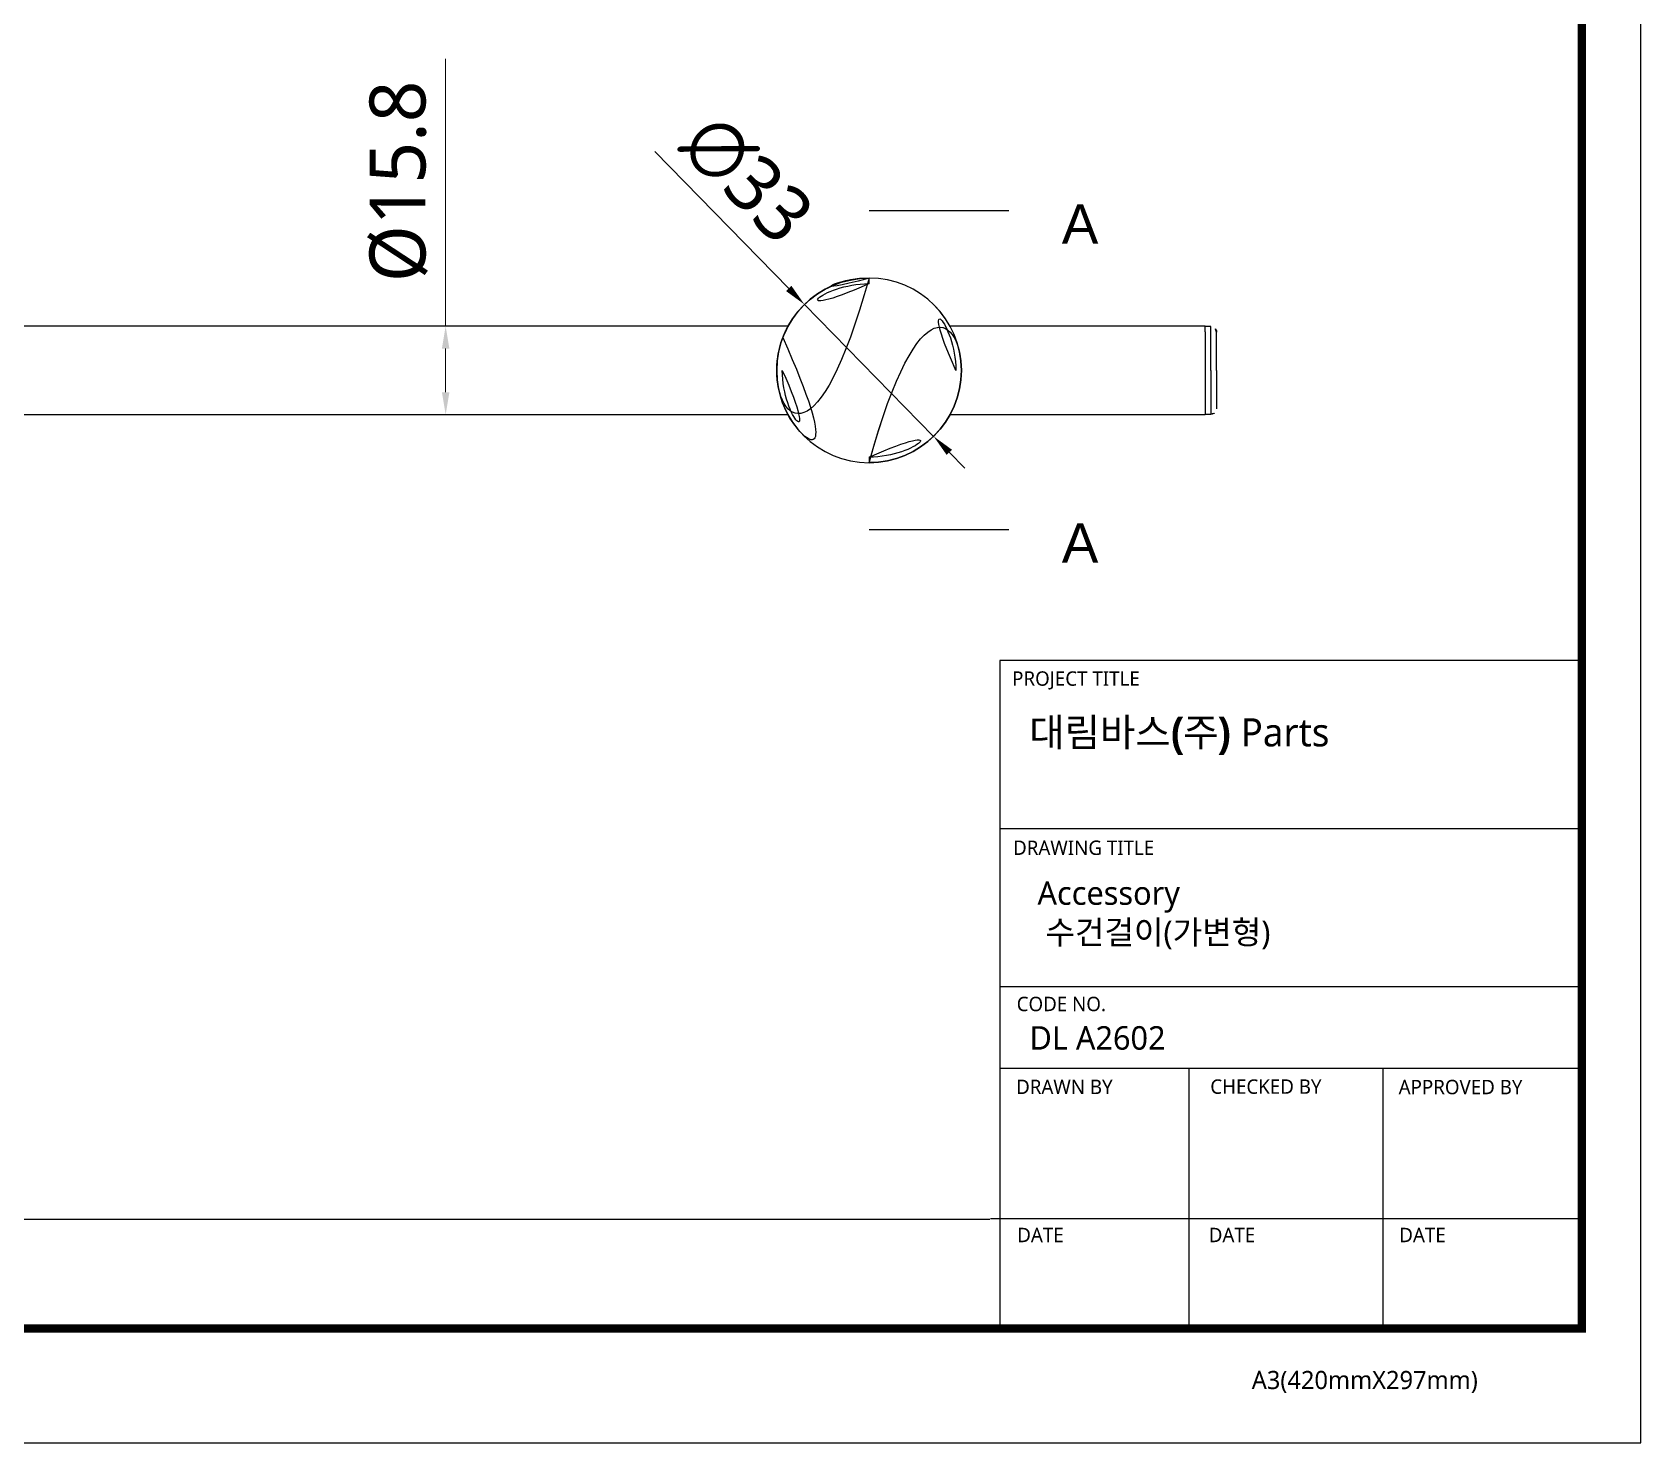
# Model space of a CAD drawing. Extents: x 16296680691 to 16296681342, y -37409617466 to -37409616989.
# Drawn here: x 16296681054.4 to 16296681341.9, y -37409617466.4 to -37409617214.3 of the extents above; entities that cross this region are included whole.
import ezdxf

# ---------------------------------------------------------------- set-up
doc = ezdxf.new("R2010")
doc.units = 0
doc.header["$LTSCALE"] = 10
doc.header["$MEASUREMENT"] = 0
doc.header["$PDMODE"] = 3
doc.header["$PDSIZE"] = -10
doc.layers.get('0').update_dxf_attribs({"linetype": 'CONTINUOUS'})
doc.layers.get('DEFPOINTS').update_dxf_attribs({"linetype": 'CONTINUOUS'})
doc.layers.add('1', color=7, linetype='CONTINUOUS')
doc.styles.add('Arial Unicode MS', font='ARIALUNI.TTF')
doc.styles.add('Daelim Dimension', font='')
doc.styles.get('Daelim Dimension').set_extended_font_data('NanumGothic')
doc.dimstyles.new('DEFAULT', dxfattribs={"dimscale": 2, "dimtxt": 2, "dimasz": 2, "dimexe": 0, "dimexo": 2, "dimgap": 1, "dimtad": 1, "dimdec": 1, "dimzin": 9, "dimdsep": 46, "dimtxsty": 'Daelim Dimension', "dimcen": 0.5, "dimclrd": 252, "dimclre": 252, "dimclrt": 3, "dimadec": 1, "dimazin": 0, "dimtfac": 1, "dimtdec": 1, "dimtix": 1, "dimtmove": 0, "dimatfit": 3, "dimfxl": 1, "dimtolj": 1, "dimtzin": 1, "dimlwd": 9, "dimlwe": 9, "dimarcsym": 0})

# ---------------------------------------------------------------- blocks, each defined once
blk = doc.blocks.new('*D9')
at = {"color": 5, "lineweight": 9, "transparency": 16777216}
for p, q in [((16296681165.63, -37409617235.62), (16296681189.6, -37409617260.07)), ((16296681215.49, -37409617286.5), (16296681192.4, -37409617262.93)), ((16296681218.29, -37409617289.35), (16296681221.09, -37409617292.21))]:
    blk.add_line(p, q, dxfattribs=at)
at = {"color": 5, "transparency": 16777216}
for points in [[(16296681190.07, -37409617259.6), (16296681189.12, -37409617260.54), (16296681192.4, -37409617262.93)], [(16296681218.77, -37409617288.89), (16296681217.82, -37409617289.82), (16296681215.49, -37409617286.5)]]:
    blk.add_solid(points, dxfattribs=at)
at = {"layer": 'DEFPOINTS', "color": 0, "transparency": 16777216}
for p in [(16296681192.4, -37409617262.93), (16296681215.49, -37409617286.5)]:
    blk.add_point(p, dxfattribs=at)
at = {"color": 7, "transparency": 16777216, "insert": (16296681182.2, -37409617240.55), "char_height": 10, "attachment_point": 5, "rotation": 314.4246, "style": 'Daelim Dimension'}
blk.add_mtext('\\A1;∅33', dxfattribs=at)
blk = doc.blocks.new('*D10')
at = {"color": 5, "lineweight": 9, "transparency": 16777216}
for p, q in [((16296681128.2666, -37409617266.811333), (16296681128.2666, -37409617219.04023)), ((16296681132.10745, -37409617266.811333), (16296681128.2666, -37409617266.811333)), ((16296681128.2666, -37409617278.611343), (16296681128.2666, -37409617270.811333)), ((16296681132.10745, -37409617282.611343), (16296681128.2666, -37409617282.611343))]:
    blk.add_line(p, q, dxfattribs=at)
at = {"color": 5, "transparency": 16777216}
for points in [[(16296681127.59993, -37409617270.811333), (16296681128.93327, -37409617270.811333), (16296681128.2666, -37409617266.811333)], [(16296681127.59993, -37409617278.611343), (16296681128.93327, -37409617278.611343), (16296681128.2666, -37409617282.611343)]]:
    blk.add_solid(points, dxfattribs=at)
at = {"layer": 'DEFPOINTS', "color": 0, "transparency": 16777216}
for p in [(16296681128.2666, -37409617266.811333), (16296681136.10745, -37409617266.811333), (16296681136.10745, -37409617282.611343)]:
    blk.add_point(p, dxfattribs=at)
at = {"color": 7, "transparency": 16777216, "insert": (16296681119.878889, -37409617240.925774), "char_height": 10, "attachment_point": 5, "rotation": 90, "style": 'Daelim Dimension'}
blk.add_mtext('\\A1;%%C15.8', dxfattribs=at)

msp = doc.modelspace()

# ---------------------------------------------------------------- linework, layer by layer
at = {"color": 5, "ltscale": 40}
for p, q in [((16296681331.36837, -37409617326.536346), (16296681227.32527, -37409617326.536346)), ((16296681331.36837, -37409617356.609352), (16296681227.32527, -37409617356.609352)), ((16296681331.36837, -37409617356.609352), (16296681227.32527, -37409617356.609352)), ((16296681331.36837, -37409617384.89904), (16296681227.32527, -37409617384.89904)), ((16296681331.36837, -37409617384.89904), (16296681227.32527, -37409617384.89904)), ((16296681331.36837, -37409617399.489693), (16296681227.32527, -37409617399.489693)), ((16296681331.36837, -37409617399.489693), (16296681227.32527, -37409617399.489693)), ((16296681261.11937, -37409617399.489693), (16296681261.11937, -37409617445.936684)), ((16296681295.80192, -37409617399.489693), (16296681295.80192, -37409617445.936684)), ((16296681331.36837, -37409617426.320343), (16296681225.680719, -37409617426.320343)), ((16296681331.36837, -37409617426.320343), (16296681228.13587, -37409617426.320343)), ((16296681331.36837, -37409617445.936684), (16296681242.203159, -37409617445.936684))]:
    msp.add_line(p, q, dxfattribs=at)
at = {"color": 5, "ltscale": 0.5}
msp.add_line((16296681227.32527, -37409617326.536346), (16296681227.32527, -37409617446.566017), dxfattribs=at)
at = {"color": 5}
msp.add_line((16296680701.36825, -37409617426.394737), (16296681225.555531, -37409617426.394737), dxfattribs=at)
at = {"ltscale": 0.5}
msp.add_lwpolyline([(16296680690.900061, -37409617466.361633), (16296681341.900061, -37409617466.361633), (16296681341.900061, -37409616989.361633), (16296680690.900061, -37409616989.361633)], close=True, dxfattribs=at)
at = {"color": 5, "linetype": 'ByBlock', "lineweight": 200, "const_width": 1.5}
msp.add_lwpolyline([(16296680701.36825, -37409617445.936913), (16296681331.36825, -37409617445.936913), (16296681331.36825, -37409617000.436913), (16296680701.36825, -37409617000.436913)], close=True, dxfattribs=at)
at = {"lineweight": 70}
for points in [[(16296681204.295321, -37409617246.211319), (16296681211.295309, -37409617244.335678), (16296681211.29533, -37409617248.08696), (16296681204.295321, -37409617246.211319)], [(16296681204.295321, -37409617303.211319), (16296681211.295309, -37409617301.335678), (16296681211.29533, -37409617305.08696), (16296681204.295321, -37409617303.211319)]]:
    msp.add_solid(points, dxfattribs=at)
at = {"layer": '1'}
for p, q in [((16296681228.94532, -37409617246.211319), (16296681203.94532, -37409617246.211319)), ((16296681203.94532, -37409617258.213081), (16296681203.94532, -37409617258.224693)), ((16296681203.94532, -37409617259.201874), (16296681203.94532, -37409617258.224693)), ((16296681189.452431, -37409617266.811317), (16296681003.61544, -37409617266.811317)), ((16296681264.053249, -37409617266.811317), (16296681218.43018, -37409617266.811317)), ((16296681264.053249, -37409617267.792908), (16296681264.053249, -37409617266.811317)), ((16296681265.053249, -37409617266.86132), (16296681264.053249, -37409617266.86132)), ((16296681264.053249, -37409617267.792908), (16296681264.053249, -37409617282.61132)), ((16296681265.053249, -37409617274.711319), (16296681265.053249, -37409617266.86132)), ((16296681266.053249, -37409617274.711319), (16296681266.053249, -37409617267.86132)), ((16296681265.053249, -37409617274.711319), (16296681265.053249, -37409617282.561317)), ((16296681266.053249, -37409617274.711319), (16296681266.053249, -37409617281.561317)), ((16296681001.77257, -37409617282.61132), (16296681189.452431, -37409617282.61132)), ((16296681218.43018, -37409617282.61132), (16296681264.053249, -37409617282.61132)), ((16296681264.053249, -37409617282.561317), (16296681265.053249, -37409617282.561317)), ((16296681203.94532, -37409617290.220772), (16296681203.94532, -37409617291.197937)), ((16296681203.94532, -37409617291.209557), (16296681203.94532, -37409617291.197937)), ((16296681228.94532, -37409617303.211319), (16296681203.94532, -37409617303.211319))]:
    msp.add_line(p, q, dxfattribs=at)
for points in [[(16296681203.94532, -37409617240.211319, 0.7, 0.7, 0), (16296681203.94532, -37409617252.211319, 0.7, 0.7, 0)], [(16296681203.94532, -37409617309.211319, 0.7, 0.7, 0), (16296681203.94532, -37409617297.211319, 0.7, 0.7, 0)]]:
    msp.add_lwpolyline(points, format="xyseb", dxfattribs=at)
for centre, radius, start, end in [((16296681203.94532, -37409617274.711319), 16.5, 0, 180), ((16296681203.94532, -37409617274.711319), 16.486628, 90, 270), ((16296681203.94532, -37409617274.711319), 15.50945, 90, 180), ((16296681203.94532, -37409617274.711319), 16.498239, 90, 150.83842285), ((16296681203.94532, -37409617274.711319), 16.498247, 0, 90), ((16296681203.94532, -37409617274.711319), 16.498239, 270, 90), ((16296681203.94532, -37409617274.711319), 16.486628, 270, 90), ((16296681203.94532, -37409617274.711319), 15.50945, 0, 90), ((16296681203.94532, -37409617274.711319), 16.498239, 159.16147324, 270), ((16296681188.713181, -37409617268.913483), 0.2, 156.20404028, 159.16147324), ((16296681189.712891, -37409617266.769608), 0.2, 150.83842285, 153.79612171), ((16296681265.053249, -37409617267.86132), 1, 0, 90), ((16296681203.94532, -37409617274.711319), 16.5, 180, 0), ((16296681203.94532, -37409617274.711319), 15.50945, 180, 270), ((16296681203.94532, -37409617274.711319), 16.498247, 270, 0), ((16296681203.94532, -37409617274.711319), 15.50945, 270, 0), ((16296681265.053249, -37409617281.561317), 1, 270, 0)]:
    msp.add_arc(centre, radius, start, end, dxfattribs=at)
msp.add_ellipse((16296681189.712891, -37409617266.769608), major_axis=(0.179446, -0.088314), ratio=0.9859964564, start_param=3.0892408016, end_param=3.1416135313, dxfattribs=at)
for points in [[(16296681188.540039, -37409617268.809914), (16296681188.534309, -37409617268.823677), (16296681188.52973, -37409617268.834503), (16296681188.526279, -37409617268.842331)], [(16296681189.53825, -37409617266.672157), (16296681189.53446, -37409617266.67984), (16296681189.529119, -37409617266.6903), (16296681189.522249, -37409617266.703537)]]:
    msp.add_open_spline(points, degree=3, dxfattribs=at)
msp.add_open_spline([(16296681189.522249, -37409617266.703537), (16296681189.52145, -37409617266.705093), (16296681189.51984, -37409617266.708191), (16296681189.517281, -37409617266.713097), (16296681189.51462, -37409617266.718224), (16296681189.511841, -37409617266.723534), (16296681189.50894, -37409617266.729057), (16296681189.50593, -37409617266.734787), (16296681189.50281, -37409617266.740738), (16296681189.49958, -37409617266.746887), (16296681189.496229, -37409617266.75325), (16296681189.492769, -37409617266.759819), (16296681189.489201, -37409617266.766602), (16296681189.485519, -37409617266.77359), (16296681189.48173, -37409617266.780777), (16296681189.477819, -37409617266.788193), (16296681189.473801, -37409617266.795807), (16296681189.469681, -37409617266.803627), (16296681189.465441, -37409617266.811684), (16296681189.46109, -37409617266.819923), (16296681189.456631, -37409617266.828377), (16296681189.45207, -37409617266.837044), (16296681189.44739, -37409617266.845917), (16296681189.43556, -37409617266.868423), (16296681189.415529, -37409617266.906563), (16296681189.385469, -37409617266.964073), (16296681189.35306, -37409617267.026497), (16296681189.314751, -37409617267.100883), (16296681189.27001, -37409617267.188637), (16296681189.218439, -37409617267.291206), (16296681189.156, -37409617267.417297), (16296681189.082939, -37409617267.567871), (16296681189.009821, -37409617267.722557), (16296681188.947241, -37409617267.857964), (16296681188.89469, -37409617267.973717), (16296681188.835421, -37409617268.106644), (16296681188.771681, -37409617268.252831), (16296681188.7178, -37409617268.379433), (16296681188.678909, -37409617268.472183), (16296681188.651779, -37409617268.537453), (16296681188.62697, -37409617268.597633), (16296681188.60924, -37409617268.640877), (16296681188.597179, -37409617268.670372), (16296681188.58987, -37409617268.688263), (16296681188.58293, -37409617268.705276), (16296681188.57634, -37409617268.721443), (16296681188.570101, -37409617268.73671), (16296681188.56422, -37409617268.751122), (16296681188.55868, -37409617268.764664), (16296681188.55349, -37409617268.777328), (16296681188.548651, -37409617268.789108), (16296681188.544121, -37409617268.800072), (16296681188.541401, -37409617268.806633), (16296681188.540039, -37409617268.809914)], degree=3, knots=[0, 0, 0, 0, 0.0057050149, 0.011400817, 0.0170886419, 0.0227697302, 0.028445327, 0.0341166808, 0.0397850431, 0.045451667, 0.0511178071, 0.056784718, 0.0624536539, 0.0681258674, 0.0738026092, 0.0794851267, 0.0851746636, 0.090872459, 0.0965797465, 0.1022977535, 0.1080277005, 0.1137708005, 0.1195282579, 0.1253012682, 0.1566245584, 0.1877133966, 0.2187667726, 0.2499843539, 0.2914078432, 0.3329178637, 0.3749813987, 0.437666812, 0.4997711875, 0.5411835999, 0.582690663, 0.6247540254, 0.6875734714, 0.7495760939, 0.7809692376, 0.8121324099, 0.8432661661, 0.8745716276, 0.886067538, 0.8975150099, 0.9089238376, 0.9203039162, 0.9316652161, 0.9430177581, 0.9543715864, 0.9657367427, 0.9771232393, 0.9885410331, 1, 1, 1, 1], dxfattribs=at)

# ---------------------------------------------------------------- texts
at = {"color": 5, "ltscale": 40, "style": 'Daelim Dimension'}
for s, height, p in [('PROJECT TITLE', 2.56901127, (16296681229.52783, -37409617331.064827)), ('DRAWING TITLE', 2.56901127, (16296681229.692539, -37409617361.300713)), ('CODE NO.', 2.5690113, (16296681230.336781, -37409617389.222687)), ('DRAWN BY', 2.5690113, (16296681230.23604, -37409617404.03109)), ('CHECKED BY', 2.5690113, (16296681264.946211, -37409617403.985527)), ('APPROVED BY', 2.56901127, (16296681298.609591, -37409617404.068512)), ('DATE', 2.5690113, (16296681230.436689, -37409617430.509087)), ('DATE', 2.5690113, (16296681264.673031, -37409617430.509087)), ('DATE', 2.5690113, (16296681298.72773, -37409617430.509087)), ('A3(420mmX297mm)', 3.24237133, (16296681272.35331, -37409617456.752617))]:
    msp.add_text(s, height=height, dxfattribs=at).set_placement(p)
at = {"attachment_point": 1, "style": 'Daelim Dimension'}
for s, insert, char_height, width in [('{\\fPretendard Variable SemiBold|b0|i0|c129|p2;\\C7;대림바스(주)} Parts', (16296681232.58354, -37409617336.866653), 5.03600079, 80.93992813), (' Accessory\\P  수건걸이(가변형)', (16296681232.627979, -37409617366.0131), 4.20412356, 70.7511006), ('DL A2602', (16296681232.627979, -37409617391.904503), 4.2041236, 70.7511006)]:
    msp.add_mtext(s, dxfattribs=dict(at, insert=insert, char_height=char_height, width=width))
at = {"layer": '1', "char_height": 7, "attachment_point": 7, "line_spacing_factor": 1.069626, "style": 'Arial Unicode MS'}
for insert in [(16296681238.40506, -37409617252.046257), (16296681238.40506, -37409617309.046257)]:
    msp.add_mtext('\\fArial Unicode MS|b0|i0;\\W1.0000;A', dxfattribs=dict(at, insert=insert))

# ---------------------------------------------------------------- dimensions: what is measured, and where the dimension line sits
at = {"color": 7}
dim = msp.add_linear_dim(base=(16296681128.2666, -37409617266.811333), p1=(16296681136.107441, -37409617282.61132), p2=(16296681136.107441, -37409617266.811317), angle=90, text='%%C<>', dimstyle='DEFAULT', override={"dimtxt": 5, "dimclrd": 5, "dimclre": 5, "dimclrt": 7}, dxfattribs=at)
dim.commit()
dim.dimension.update_dxf_attribs({"geometry": '*D10', "text_midpoint": (16296681128.26659, -37409617240.925774), "dimtype": 160})
dim = msp.add_diameter_dim_2p(p1=(16296681215.49482, -37409617286.495171), p2=(16296681192.3958, -37409617262.927467), dimstyle='DEFAULT', override={"dimtxt": 5, "dimclrd": 5, "dimclre": 5, "dimclrt": 7}, dxfattribs=at)
dim.commit()
dim.dimension.update_dxf_attribs({"geometry": '*D9', "text_midpoint": (16296681182.20365, -37409617240.545563)})

doc.saveas('drawing.dxf')
